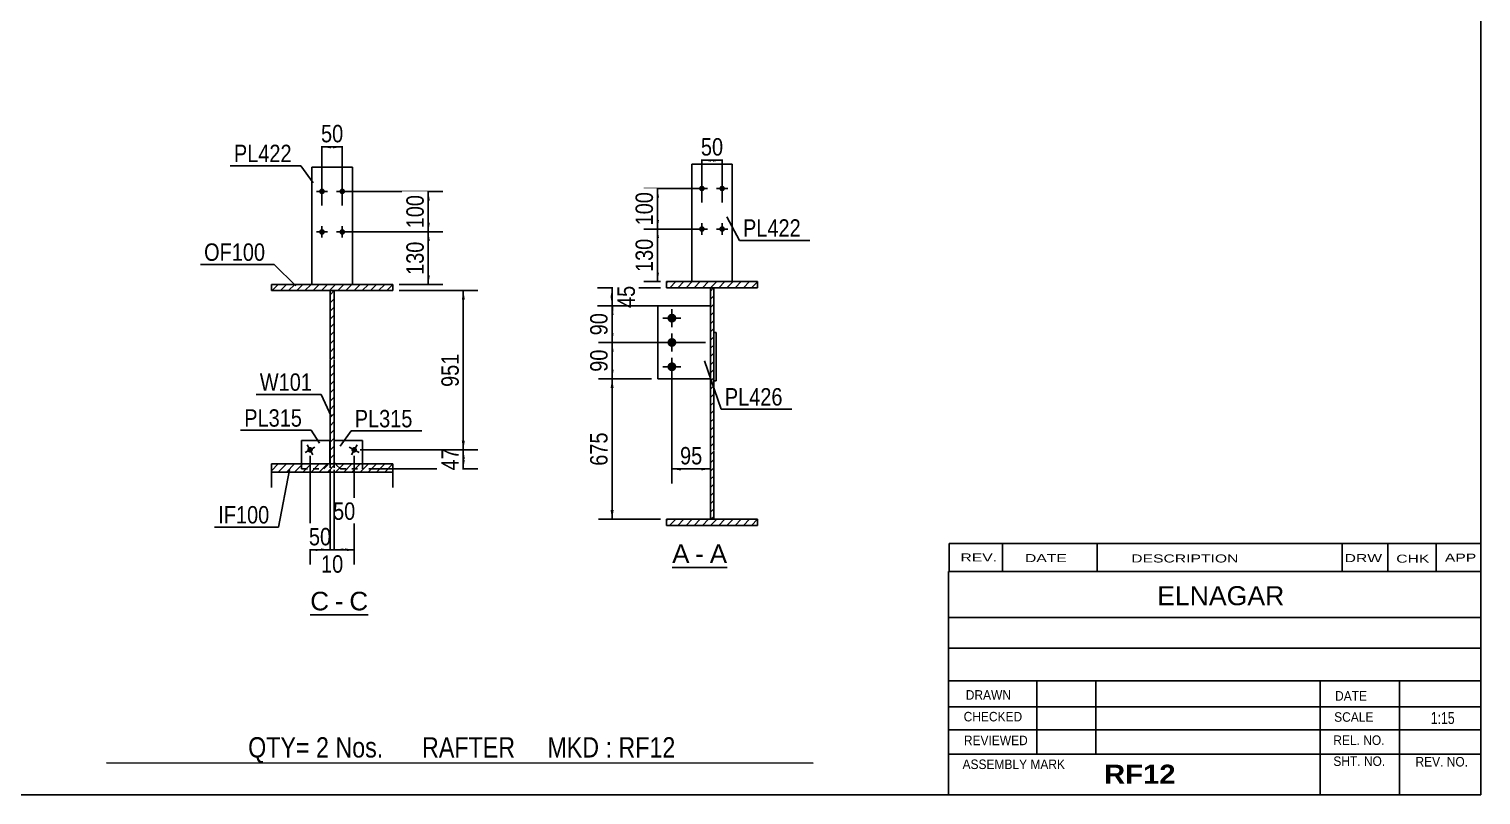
# Model space of a CAD drawing. Header units: millimetres. Extents: x -352 to 50, y -184 to 93.
# Drawn here: x -188.4 to 50.5, y -184.1 to -58 of the extents above; entities that cross this region are included whole.
import ezdxf

# ---------------------------------------------------------------- set-up
doc = ezdxf.new("R2010")
doc.units = ezdxf.units.MM
doc.linetypes.add('DXK_LINE_DOT1', pattern=[1.8814, 0.9407, -0.9407])
doc.styles.add('Arial', font='ARIAL.TTF', dxfattribs={"height": 0.2})
doc.styles.add('Arial Bold', font='ARIALBD.TTF', dxfattribs={"height": 0.2})
doc.styles.add('Arial Narrow', font='ARIALN.TTF', dxfattribs={"height": 0.2})

# ---------------------------------------------------------------- blocks, each defined once
blk = doc.blocks.new('Unknown-623466379-1210')
at = {"color": 5, "linetype": 'Continuous'}
for p, q in [((50.45, -184.05), (50.45, 92.95)), ((-349.55, -184.05), (50.45, -184.05))]:
    blk.add_line(p, q, dxfattribs=at)
blk = doc.blocks.new('Unknown-623466379-12 - 1228')
at = {"color": 7, "linetype": 'Continuous'}
blk.add_line((-82.62, -146.64), (-73.59, -146.64), dxfattribs=at)
at = {"color": 0, "linetype": 'Continuous'}
blk.add_wipeout([(-79.77, -145.89), (-79.77, -142.69), (-82.62, -142.69), (-82.62, -145.89)], dxfattribs=at)
blk.add_wipeout([(-77.39, -145.89), (-77.39, -142.69), (-78.81, -142.69), (-78.81, -145.89)], dxfattribs=at)
at = {"color": 96, "linetype": 'Continuous', "style": 'Arial'}
blk.add_text('A', height=3.06, dxfattribs=at).set_placement((-82.62, -145.89))
at = {"color": 0, "linetype": 'Continuous'}
blk.add_wipeout([(-73.59, -145.89), (-73.59, -142.69), (-76.43, -142.69), (-76.43, -145.89)], dxfattribs=at)
at = {"color": 96, "linetype": 'Continuous', "style": 'Arial'}
for s, p in [('A', (-76.43, -145.89)), ('-', (-78.81, -145.89))]:
    blk.add_text(s, height=3.06, dxfattribs=at).set_placement(p)
blk = doc.blocks.new('Unknown-623466379-14 - 1653')
at = {"color": 7, "linetype": 'Continuous'}
blk.add_line((-142.16, -154.43), (-132.65, -154.43), dxfattribs=at)
at = {"color": 0, "linetype": 'Continuous'}
blk.add_wipeout([(-139.08, -153.68), (-139.08, -150.48), (-142.16, -150.48), (-142.16, -153.68)], dxfattribs=at)
blk.add_wipeout([(-136.69, -153.68), (-136.69, -150.48), (-138.12, -150.48), (-138.12, -153.68)], dxfattribs=at)
at = {"color": 96, "linetype": 'Continuous', "style": 'Arial'}
blk.add_text('C', height=3.06, dxfattribs=at).set_placement((-142.16, -153.68))
at = {"color": 0, "linetype": 'Continuous'}
blk.add_wipeout([(-132.65, -153.68), (-132.65, -150.48), (-135.73, -150.48), (-135.73, -153.68)], dxfattribs=at)
at = {"color": 96, "linetype": 'Continuous', "style": 'Arial'}
for s, p in [('-', (-138.12, -153.68)), ('C', (-135.73, -153.68))]:
    blk.add_text(s, height=3.06, dxfattribs=at).set_placement(p)
blk = doc.blocks.new('Bolt-623466379-1287 - 1228')
at = {"linetype": 'Continuous'}
for points in [[(-82.66, -104.86, -1), (-82.66, -106.33, -1)], [(-82.66, -108.86, -1), (-82.66, -110.33, -1)], [(-82.66, -112.86, -1), (-82.66, -114.33, -1)]]:
    blk.add_hatch(color=3, dxfattribs=at).paths.add_polyline_path(points)
at = {"color": 3, "linetype": 'Continuous'}
for p, q in [((-82.66, -107.06), (-82.66, -104.13)), ((-84.13, -105.59), (-81.2, -105.59)), ((-84.13, -109.59), (-81.2, -109.59)), ((-82.66, -111.06), (-82.66, -108.13)), ((-82.66, -115.06), (-82.66, -112.13)), ((-84.13, -113.59), (-81.2, -113.59))]:
    blk.add_line(p, q, dxfattribs=at)
blk = doc.blocks.new('Part-623466379-1315 - 1228')
at = {"linetype": 'Continuous'}
h = blk.add_hatch(dxfattribs=at)
h.set_pattern_fill('', scale=0.3, style=0, pattern_type=0)
h.set_pattern_definition([(45, (-75.79485, -100.5932), (-0.67352, 0.67352), [])])
h.paths.add_polyline_path([(-75.79, -138.69), (-75.79, -100.59), (-76.33, -100.59), (-76.33, -138.69)])
at = {"color": 2, "linetype": 'Continuous'}
for p, q in [((-76.33, -127.26), (-76.33, -100.59)), ((-76.33, -100.59), (-75.79, -100.59)), ((-75.79, -100.59), (-75.79, -127.26)), ((-76.33, -138.69), (-76.33, -127.36)), ((-75.79, -127.36), (-75.79, -138.69)), ((-75.79, -138.69), (-76.33, -138.69))]:
    blk.add_line(p, q, dxfattribs=at)
blk = doc.blocks.new('Part-623466379-1257 - 1228')
at = {"color": 2, "linetype": 'Continuous'}
for p, q in [((-85, -115.59), (-85, -103.59)), ((-85, -103.59), (-76.33, -103.59)), ((-85, -115.59), (-76.33, -115.59))]:
    blk.add_line(p, q, dxfattribs=at)
at = {"color": 7, "linetype": 'DXK_LINE_DOT1'}
blk.add_line((-76.33, -103.59), (-76.33, -115.59), dxfattribs=at)
blk = doc.blocks.new('Bolt-623466379-1280 - 1228')
at = {"linetype": 'Continuous'}
for points in [[(-77.26, -84.26, -1), (-78.19, -84.26, -1)], [(-73.93, -84.26, -1), (-74.86, -84.26, -1)], [(-77.26, -90.93, -1), (-78.19, -90.93, -1)], [(-73.93, -90.93, -1), (-74.86, -90.93, -1)]]:
    blk.add_hatch(color=3, dxfattribs=at).paths.add_polyline_path(points)
at = {"color": 3, "linetype": 'Continuous'}
for p, q in [((-77.73, -83.33), (-77.73, -85.19)), ((-74.39, -83.33), (-74.39, -85.19)), ((-78.66, -84.26), (-76.79, -84.26)), ((-75.33, -84.26), (-73.46, -84.26)), ((-77.73, -89.99), (-77.73, -91.86)), ((-74.39, -89.99), (-74.39, -91.86)), ((-78.66, -90.93), (-76.79, -90.93)), ((-75.33, -90.93), (-73.46, -90.93))]:
    blk.add_line(p, q, dxfattribs=at)
blk = doc.blocks.new('Part-623466379-1345 - 1228')
at = {"linetype": 'Continuous'}
h = blk.add_hatch(dxfattribs=at)
h.set_pattern_fill('', scale=0.3, style=0, pattern_type=0)
h.set_pattern_definition([(45, (-68.5615, -138.6917), (-0.67352, 0.67352), [])])
h.paths.add_polyline_path([(-68.56, -139.69), (-68.56, -138.69), (-83.56, -138.69), (-83.56, -139.69)])
at = {"color": 2, "linetype": 'Continuous'}
for p, q in [((-83.56, -139.69), (-83.56, -138.69)), ((-83.56, -138.69), (-68.56, -138.69)), ((-68.56, -139.69), (-83.56, -139.69)), ((-68.56, -138.69), (-68.56, -139.69))]:
    blk.add_line(p, q, dxfattribs=at)
blk = doc.blocks.new('Part-623466379-1313 - 1228')
at = {"linetype": 'Continuous'}
h = blk.add_hatch(dxfattribs=at)
h.set_pattern_fill('', scale=0.3, style=0, pattern_type=0)
h.set_pattern_definition([(45, (-68.5615, -99.5932), (-0.67352, 0.67352), [])])
h.paths.add_polyline_path([(-68.56, -100.59), (-68.56, -99.59), (-83.56, -99.59), (-83.56, -100.59)])
at = {"color": 2, "linetype": 'Continuous'}
for p, q in [((-83.56, -100.59), (-83.56, -99.59)), ((-83.56, -99.59), (-68.56, -99.59)), ((-68.56, -99.59), (-68.56, -100.59)), ((-68.56, -100.59), (-83.56, -100.59))]:
    blk.add_line(p, q, dxfattribs=at)
blk = doc.blocks.new('Part-623466379-1346 - 1228')
at = {"color": 2, "linetype": 'Continuous'}
for p, q in [((-79.39, -80.26), (-79.39, -99.59)), ((-79.39, -80.26), (-72.73, -80.26)), ((-72.73, -80.26), (-72.73, -99.59))]:
    blk.add_line(p, q, dxfattribs=at)
at = {"color": 7, "linetype": 'DXK_LINE_DOT1'}
for p, q in [((-72.73, -80.26), (-79.39, -80.26)), ((-79.39, -99.59), (-72.73, -99.59))]:
    blk.add_line(p, q, dxfattribs=at)
blk = doc.blocks.new('Part-623466379-1350 - 1228')
at = {"color": 2, "linetype": 'Continuous'}
for p, q in [((-75.39, -107.93), (-75.79, -107.93)), ((-75.39, -115.93), (-75.39, -107.93)), ((-75.79, -115.93), (-75.39, -115.93))]:
    blk.add_line(p, q, dxfattribs=at)
at = {"color": 7, "linetype": 'DXK_LINE_DOT1'}
blk.add_line((-75.79, -107.93), (-75.79, -115.93), dxfattribs=at)
blk = doc.blocks.new('Bolt-623466379-1657 - 1653')
at = {"linetype": 'Continuous'}
blk.add_hatch(color=3, dxfattribs=at).paths.add_polyline_path([(-134.53, -127.49, -1), (-135.34, -127.03, -1)])
at = {"color": 3, "linetype": 'Continuous'}
for p, q in [((-134.47, -126.45), (-135.39, -128.07)), ((-135.74, -126.8), (-134.12, -127.72))]:
    blk.add_line(p, q, dxfattribs=at)
blk = doc.blocks.new('Part-623466379-1684 - 1653')
at = {"color": 2, "linetype": 'Continuous'}
for p, q in [((-141.9, -80.74), (-141.9, -100.07)), ((-141.9, -80.74), (-135.23, -80.74)), ((-135.23, -80.74), (-135.23, -100.07))]:
    blk.add_line(p, q, dxfattribs=at)
at = {"color": 7, "linetype": 'DXK_LINE_DOT1'}
for p, q in [((-135.23, -80.74), (-141.9, -80.74)), ((-141.9, -100.07), (-135.23, -100.07))]:
    blk.add_line(p, q, dxfattribs=at)
blk = doc.blocks.new('Part-623466379-1710 - 1653')
at = {"color": 2, "linetype": 'Continuous'}
for p, q in [((-133.54, -125.73), (-138.21, -125.73)), ((-138.21, -125.73), (-138.21, -129.39)), ((-133.54, -129.57), (-133.54, -125.73)), ((-138.03, -129.57), (-138.21, -129.39))]:
    blk.add_line(p, q, dxfattribs=at)
at = {"color": 7, "linetype": 'DXK_LINE_DOT1'}
for p, q in [((-133.54, -125.73), (-138.21, -125.73)), ((-137.21, -130.39), (-138.03, -129.57)), ((-137.21, -130.39), (-133.54, -130.39)), ((-133.54, -130.39), (-133.54, -129.57))]:
    blk.add_line(p, q, dxfattribs=at)
blk = doc.blocks.new('Part-623466379-1715 - 1653')
at = {"color": 2, "linetype": 'Continuous'}
for p, q in [((-143.58, -125.73), (-138.92, -125.73)), ((-143.58, -129.57), (-143.58, -125.73)), ((-138.92, -129.39), (-138.92, -125.73)), ((-139.09, -129.57), (-138.92, -129.39))]:
    blk.add_line(p, q, dxfattribs=at)
at = {"color": 7, "linetype": 'DXK_LINE_DOT1'}
for p, q in [((-138.92, -125.73), (-143.58, -125.73)), ((-143.58, -130.39), (-143.58, -129.57)), ((-143.58, -130.39), (-139.92, -130.39)), ((-139.92, -130.39), (-139.09, -129.57))]:
    blk.add_line(p, q, dxfattribs=at)
blk = doc.blocks.new('Bolt-623466379-1726 - 1653')
at = {"linetype": 'Continuous'}
blk.add_hatch(color=3, dxfattribs=at).paths.add_polyline_path([(-141.79, -127.03, -1), (-142.6, -127.49, -1)])
at = {"color": 3, "linetype": 'Continuous'}
for p, q in [((-142.66, -126.45), (-141.74, -128.07)), ((-143.01, -127.72), (-141.39, -126.8))]:
    blk.add_line(p, q, dxfattribs=at)
blk = doc.blocks.new('Bolt-623466379-1752 - 1653')
at = {"linetype": 'Continuous'}
for points in [[(-139.76, -84.74, -1), (-140.7, -84.74, -1)], [(-136.43, -84.74, -1), (-137.36, -84.74, -1)], [(-139.76, -91.41, -1), (-140.7, -91.41, -1)], [(-136.43, -91.41, -1), (-137.36, -91.41, -1)]]:
    blk.add_hatch(color=3, dxfattribs=at).paths.add_polyline_path(points)
at = {"color": 3, "linetype": 'Continuous'}
for p, q in [((-141.16, -84.74), (-139.3, -84.74)), ((-140.23, -83.81), (-140.23, -85.67)), ((-137.83, -84.74), (-135.96, -84.74)), ((-136.9, -83.81), (-136.9, -85.67)), ((-140.23, -90.47), (-140.23, -92.34)), ((-136.9, -90.47), (-136.9, -92.34)), ((-141.16, -91.41), (-139.3, -91.41)), ((-137.83, -91.41), (-135.96, -91.41))]:
    blk.add_line(p, q, dxfattribs=at)
blk = doc.blocks.new('Part-623466379-1760 - 1653')
at = {"linetype": 'Continuous'}
h = blk.add_hatch(dxfattribs=at)
h.set_pattern_fill('', scale=0.3, style=0, pattern_type=0)
h.set_pattern_definition([(45, (-128.5647, -100.0728), (-0.67352, 0.67352), [])])
h.paths.add_polyline_path([(-128.56, -101.07), (-128.56, -100.07), (-148.56, -100.07), (-148.56, -101.07)])
at = {"color": 2, "linetype": 'Continuous'}
for p, q in [((-148.56, -101.07), (-148.56, -100.07)), ((-148.56, -100.07), (-128.56, -100.07)), ((-128.56, -100.07), (-128.56, -101.07)), ((-128.56, -101.07), (-148.56, -101.07))]:
    blk.add_line(p, q, dxfattribs=at)
blk = doc.blocks.new('Part-623466379-1766 - 1653')
at = {"linetype": 'Continuous'}
h = blk.add_hatch(dxfattribs=at)
h.set_pattern_fill('', scale=0.3, style=0, pattern_type=0)
h.set_pattern_definition([(45, (-138.2314, -101.0728), (-0.67352, 0.67352), [])])
h.paths.add_polyline_path([(-138.23, -129.57), (-138.23, -101.07), (-138.9, -101.07), (-138.9, -129.57)])
at = {"color": 2, "linetype": 'Continuous'}
for p, q in [((-138.9, -112.41), (-138.9, -101.07)), ((-138.9, -101.07), (-138.23, -101.07)), ((-138.23, -101.07), (-138.23, -112.41)), ((-138.9, -129.57), (-138.9, -112.51)), ((-138.23, -112.51), (-138.23, -129.57)), ((-138.23, -129.57), (-138.9, -129.57))]:
    blk.add_line(p, q, dxfattribs=at)
at = {"color": 7, "linetype": 'DXK_LINE_DOT1'}
for p, q in [((-138.9, -132.11), (-138.9, -129.57)), ((-138.23, -132.11), (-138.23, -129.57))]:
    blk.add_line(p, q, dxfattribs=at)
blk = doc.blocks.new('Part-623466379-1789 - 1653')
at = {"linetype": 'Continuous'}
h = blk.add_hatch(dxfattribs=at)
h.set_pattern_fill('', scale=0.3, style=0, pattern_type=0)
h.set_pattern_definition([(45, (-128.5647, -129.5702), (-0.67352, 0.67352), [])])
h.paths.add_polyline_path([(-128.56, -130.92), (-128.56, -129.57), (-148.56, -129.57), (-148.56, -130.92)])
at = {"color": 7, "linetype": 'DXK_LINE_DOT1'}
for p, q in [((-148.56, -130.92), (-148.56, -129.57)), ((-128.56, -130.92), (-128.56, -129.57))]:
    blk.add_line(p, q, dxfattribs=at)
at = {"color": 2, "linetype": 'Continuous'}
for p, q in [((-148.56, -130.92), (-148.56, -129.57)), ((-148.56, -129.57), (-128.56, -129.57)), ((-148.56, -133.46), (-148.56, -130.92)), ((-128.56, -130.92), (-148.56, -130.92)), ((-128.56, -129.57), (-128.56, -130.92)), ((-128.56, -133.46), (-128.56, -130.92))]:
    blk.add_line(p, q, dxfattribs=at)
blk = doc.blocks.new('StraightDimension-623466379-11458 - 1228')
at = {"linetype": 'Continuous'}
for points in [[(-85.28, -85.76), (-85.03, -84.26), (-84.78, -85.76)], [(-84.78, -89.43), (-85.03, -90.93), (-85.28, -89.43)]]:
    blk.add_hatch(color=7, dxfattribs=at).paths.add_polyline_path(points)
at = {"color": 7, "linetype": 'Continuous'}
for p, q in [((-78.73, -84.26), (-87.28, -84.26)), ((-85.03, -90.93), (-85.03, -84.26)), ((-78.73, -90.93), (-87.28, -90.93))]:
    blk.add_line(p, q, dxfattribs=at)
at = {"color": 0}
blk.add_wipeout([(-85.18, -84.25), (-89.38, -84.25), (-89.38, -90.93), (-85.18, -90.93)], dxfattribs=at)
at = {"color": 3, "style": 'Arial Narrow'}
blk.add_text('100', height=2.863, rotation=90.0002, dxfattribs=at).set_placement((-85.78, -90.33))
blk = doc.blocks.new('StraightDimension-623466379-11069 - 1228')
at = {"linetype": 'Continuous'}
for points in [[(-92.75, -102.09), (-92.5, -100.59), (-92.25, -102.09)], [(-92.25, -102.09), (-92.5, -103.59), (-92.75, -102.09)]]:
    blk.add_hatch(color=7, dxfattribs=at).paths.add_polyline_path(points)
at = {"color": 7, "linetype": 'Continuous'}
for p, q in [((-84.56, -100.59), (-94.9, -100.59)), ((-92.5, -103.59), (-92.5, -100.59)), ((-77.33, -103.59), (-94.9, -103.59))]:
    blk.add_line(p, q, dxfattribs=at)
at = {"color": 0}
blk.add_wipeout([(-88.15, -99.66), (-92.35, -99.66), (-92.35, -104.52), (-88.15, -104.52)], dxfattribs=at)
at = {"color": 3, "style": 'Arial Narrow'}
blk.add_text('45', height=2.863, rotation=90.0002, dxfattribs=at).set_placement((-88.75, -103.92))
blk = doc.blocks.new('StraightDimension-623466379-11070 - 1228')
at = {"linetype": 'Continuous'}
for points in [[(-92.75, -105.09), (-92.5, -103.59), (-92.25, -105.09)], [(-92.25, -108.09), (-92.5, -109.59), (-92.75, -108.09)]]:
    blk.add_hatch(color=7, dxfattribs=at).paths.add_polyline_path(points)
at = {"color": 7, "linetype": 'Continuous'}
for p, q in [((-77.33, -103.59), (-94.75, -103.59)), ((-92.5, -109.59), (-92.5, -103.59)), ((-77.14, -109.59), (-94.75, -109.59))]:
    blk.add_line(p, q, dxfattribs=at)
at = {"color": 0}
blk.add_wipeout([(-92.65, -104.17), (-96.85, -104.17), (-96.85, -109.02), (-92.65, -109.02)], dxfattribs=at)
at = {"color": 3, "style": 'Arial Narrow'}
blk.add_text('90', height=2.863, rotation=90.0002, dxfattribs=at).set_placement((-93.25, -108.42))
blk = doc.blocks.new('StraightDimension-623466379-11071 - 1228')
at = {"linetype": 'Continuous'}
for points in [[(-92.75, -111.09), (-92.5, -109.59), (-92.25, -111.09)], [(-92.25, -114.09), (-92.5, -115.59), (-92.75, -114.09)]]:
    blk.add_hatch(color=7, dxfattribs=at).paths.add_polyline_path(points)
at = {"color": 7, "linetype": 'Continuous'}
for p, q in [((-77.14, -109.59), (-94.75, -109.59)), ((-92.5, -115.59), (-92.5, -109.59)), ((-86, -115.59), (-94.75, -115.59))]:
    blk.add_line(p, q, dxfattribs=at)
at = {"color": 0}
blk.add_wipeout([(-92.65, -110.17), (-96.85, -110.17), (-96.85, -115.02), (-92.65, -115.02)], dxfattribs=at)
at = {"color": 3, "style": 'Arial Narrow'}
blk.add_text('90', height=2.863, rotation=90.0002, dxfattribs=at).set_placement((-93.25, -114.42))
blk = doc.blocks.new('StraightDimension-623466379-11072 - 1228')
at = {"linetype": 'Continuous'}
for points in [[(-92.75, -117.09), (-92.5, -115.59), (-92.25, -117.09)], [(-92.25, -137.19), (-92.5, -138.69), (-92.75, -137.19)]]:
    blk.add_hatch(color=7, dxfattribs=at).paths.add_polyline_path(points)
at = {"color": 7, "linetype": 'Continuous'}
for p, q in [((-86, -115.59), (-94.75, -115.59)), ((-92.5, -138.69), (-92.5, -115.59)), ((-84.56, -138.69), (-94.75, -138.69))]:
    blk.add_line(p, q, dxfattribs=at)
at = {"color": 0}
blk.add_wipeout([(-92.65, -123.8), (-96.85, -123.8), (-96.85, -130.48), (-92.65, -130.48)], dxfattribs=at)
at = {"color": 3, "style": 'Arial Narrow'}
blk.add_text('675', height=2.863, rotation=90.0002, dxfattribs=at).set_placement((-93.25, -129.88))
blk = doc.blocks.new('StraightDimension-623466379-11093 - 1228')
at = {"linetype": 'Continuous'}
for points in [[(-81.16, -130.66), (-82.66, -130.41), (-81.16, -130.16)], [(-77.83, -130.16), (-76.33, -130.41), (-77.83, -130.66)]]:
    blk.add_hatch(color=7, dxfattribs=at).paths.add_polyline_path(points)
at = {"color": 7, "linetype": 'Continuous'}
for p, q in [((-82.66, -114.59), (-82.66, -132.81)), ((-76.33, -114.59), (-76.33, -132.81)), ((-82.66, -130.41), (-76.33, -130.41))]:
    blk.add_line(p, q, dxfattribs=at)
at = {"color": 0}
blk.add_wipeout([(-77.07, -130.26), (-77.07, -126.06), (-81.92, -126.06), (-81.92, -130.26)], dxfattribs=at)
at = {"color": 3, "style": 'Arial Narrow'}
blk.add_text('95', height=2.863, dxfattribs=at).set_placement((-81.32, -129.66))
blk = doc.blocks.new('StraightDimension-623466379-11119 - 1228')
at = {"linetype": 'Continuous'}
for points in [[(-76.23, -79.84), (-77.73, -79.59), (-76.23, -79.34)], [(-75.89, -79.34), (-74.39, -79.59), (-75.89, -79.84)]]:
    blk.add_hatch(color=7, dxfattribs=at).paths.add_polyline_path(points)
at = {"color": 7, "linetype": 'Continuous'}
for p, q in [((-77.73, -86.59), (-77.73, -77.34)), ((-74.39, -86.59), (-74.39, -77.34)), ((-77.73, -79.59), (-74.39, -79.59))]:
    blk.add_line(p, q, dxfattribs=at)
at = {"color": 0}
blk.add_wipeout([(-73.63, -79.44), (-73.63, -75.24), (-78.49, -75.24), (-78.49, -79.44)], dxfattribs=at)
at = {"color": 3, "style": 'Arial Narrow'}
blk.add_text('50', height=2.863, dxfattribs=at).set_placement((-77.89, -78.84))
blk = doc.blocks.new('StraightDimension-623466379-11459 - 1228')
at = {"linetype": 'Continuous'}
for points in [[(-85.28, -92.43), (-85.03, -90.93), (-84.78, -92.43)], [(-84.78, -98.09), (-85.03, -99.59), (-85.28, -98.09)]]:
    blk.add_hatch(color=7, dxfattribs=at).paths.add_polyline_path(points)
at = {"color": 7, "linetype": 'Continuous'}
for p, q in [((-78.73, -90.93), (-87.28, -90.93)), ((-85.03, -99.59), (-85.03, -90.93)), ((-84.56, -99.59), (-87.28, -99.59))]:
    blk.add_line(p, q, dxfattribs=at)
at = {"color": 0}
blk.add_wipeout([(-85.18, -91.92), (-89.38, -91.92), (-89.38, -98.6), (-85.18, -98.6)], dxfattribs=at)
at = {"color": 3, "style": 'Arial Narrow'}
blk.add_text('130', height=2.863, rotation=90.0002, dxfattribs=at).set_placement((-85.78, -98))
blk = doc.blocks.new('StraightDimension-623466379-11157 - 1653')
at = {"linetype": 'Continuous'}
for points in [[(-140.7, -143.98), (-142.2, -143.73), (-140.7, -143.48)], [(-140.4, -143.48), (-138.9, -143.73), (-140.4, -143.98)]]:
    blk.add_hatch(color=7, dxfattribs=at).paths.add_polyline_path(points)
at = {"color": 7, "linetype": 'Continuous'}
for p, q in [((-142.2, -128.26), (-142.2, -146.13)), ((-138.9, -130.57), (-138.9, -146.13)), ((-142.2, -143.73), (-138.9, -143.73))]:
    blk.add_line(p, q, dxfattribs=at)
at = {"color": 0}
blk.add_wipeout([(-138.12, -143.58), (-138.12, -139.38), (-142.98, -139.38), (-142.98, -143.58)], dxfattribs=at)
at = {"color": 3, "style": 'Arial Narrow'}
blk.add_text('50', height=2.863, dxfattribs=at).set_placement((-142.38, -142.98))
blk = doc.blocks.new('StraightDimension-623466379-11179 - 1653')
at = {"linetype": 'Continuous'}
for points in [[(-117.23, -128.76), (-116.98, -127.26), (-116.73, -128.76)], [(-116.73, -128.89), (-116.98, -130.39), (-117.23, -128.89)]]:
    blk.add_hatch(color=7, dxfattribs=at).paths.add_polyline_path(points)
at = {"color": 7, "linetype": 'Continuous'}
for p, q in [((-133.93, -127.26), (-114.58, -127.26)), ((-116.98, -130.39), (-116.98, -127.26)), ((-132.54, -130.39), (-114.58, -130.39))]:
    blk.add_line(p, q, dxfattribs=at)
at = {"color": 0}
blk.add_wipeout([(-117.13, -126.4), (-121.33, -126.4), (-121.33, -131.25), (-117.13, -131.25)], dxfattribs=at)
at = {"color": 3, "style": 'Arial Narrow'}
blk.add_text('47', height=2.863, rotation=90.0002, dxfattribs=at).set_placement((-117.73, -130.65))
blk = doc.blocks.new('StraightDimension-623466379-1854 - 1653')
at = {"linetype": 'Continuous'}
for points in [[(-138.73, -77.66), (-140.23, -77.41), (-138.73, -77.16)], [(-138.4, -77.16), (-136.9, -77.41), (-138.4, -77.66)]]:
    blk.add_hatch(color=7, dxfattribs=at).paths.add_polyline_path(points)
at = {"color": 7, "linetype": 'Continuous'}
for p, q in [((-140.23, -87.07), (-140.23, -75.16)), ((-136.9, -87.07), (-136.9, -75.16)), ((-140.23, -77.41), (-136.9, -77.41))]:
    blk.add_line(p, q, dxfattribs=at)
at = {"color": 0}
blk.add_wipeout([(-136.14, -77.26), (-136.14, -73.06), (-140.99, -73.06), (-140.99, -77.26)], dxfattribs=at)
at = {"color": 3, "style": 'Arial Narrow'}
blk.add_text('50', height=2.863, dxfattribs=at).set_placement((-140.39, -76.66))
blk = doc.blocks.new('StraightDimension-623466379-11155 - 1653')
at = {"linetype": 'Continuous'}
for points in [[(-136.73, -143.98), (-138.23, -143.73), (-136.73, -143.48)], [(-136.43, -143.48), (-134.93, -143.73), (-136.43, -143.98)]]:
    blk.add_hatch(color=7, dxfattribs=at).paths.add_polyline_path(points)
at = {"color": 7, "linetype": 'Continuous'}
for p, q in [((-134.93, -128.26), (-134.93, -146.13)), ((-138.23, -130.57), (-138.23, -146.13)), ((-138.23, -143.73), (-134.93, -143.73))]:
    blk.add_line(p, q, dxfattribs=at)
at = {"color": 0}
blk.add_wipeout([(-134.15, -139.38), (-134.15, -135.18), (-139.01, -135.18), (-139.01, -139.38)], dxfattribs=at)
at = {"color": 3, "style": 'Arial Narrow'}
blk.add_text('50', height=2.863, dxfattribs=at).set_placement((-138.41, -138.78))
blk = doc.blocks.new('StraightDimension-623466379-11156 - 1653')
at = {"linetype": 'Continuous'}
for points in [[(-140.4, -143.48), (-138.9, -143.73), (-140.4, -143.98)], [(-136.73, -143.98), (-138.23, -143.73), (-136.73, -143.48)]]:
    blk.add_hatch(color=7, dxfattribs=at).paths.add_polyline_path(points)
at = {"color": 7, "linetype": 'Continuous'}
for p, q in [((-138.9, -130.57), (-138.9, -145.98)), ((-138.23, -130.57), (-138.23, -145.98)), ((-138.9, -143.73), (-138.23, -143.73))]:
    blk.add_line(p, q, dxfattribs=at)
at = {"color": 0}
blk.add_wipeout([(-136.14, -148.08), (-136.14, -143.88), (-140.99, -143.88), (-140.99, -148.08)], dxfattribs=at)
at = {"color": 3, "style": 'Arial Narrow'}
blk.add_text('10', height=2.863, dxfattribs=at).set_placement((-140.39, -147.48))
blk = doc.blocks.new('StraightDimension-623466379-11178 - 1653')
at = {"linetype": 'Continuous'}
for points in [[(-117.23, -102.57), (-116.98, -101.07), (-116.73, -102.57)], [(-116.73, -125.76), (-116.98, -127.26), (-117.23, -125.76)]]:
    blk.add_hatch(color=7, dxfattribs=at).paths.add_polyline_path(points)
at = {"color": 7, "linetype": 'Continuous'}
for p, q in [((-127.56, -101.07), (-114.58, -101.07)), ((-116.98, -127.26), (-116.98, -101.07)), ((-133.93, -127.26), (-114.58, -127.26))]:
    blk.add_line(p, q, dxfattribs=at)
at = {"color": 0}
blk.add_wipeout([(-117.13, -110.82), (-121.33, -110.82), (-121.33, -117.51), (-117.13, -117.51)], dxfattribs=at)
at = {"color": 3, "style": 'Arial Narrow'}
blk.add_text('951', height=2.863, rotation=90.0002, dxfattribs=at).set_placement((-117.73, -116.91))
blk = doc.blocks.new('StraightDimension-623466379-11405 - 1653')
at = {"linetype": 'Continuous'}
for points in [[(-122.99, -86.24), (-122.74, -84.74), (-122.49, -86.24)], [(-122.49, -89.91), (-122.74, -91.41), (-122.99, -89.91)]]:
    blk.add_hatch(color=7, dxfattribs=at).paths.add_polyline_path(points)
at = {"color": 7, "linetype": 'Continuous'}
for p, q in [((-135.9, -84.74), (-120.34, -84.74)), ((-122.74, -91.41), (-122.74, -84.74)), ((-135.9, -91.41), (-120.34, -91.41))]:
    blk.add_line(p, q, dxfattribs=at)
at = {"color": 0}
blk.add_wipeout([(-122.89, -84.73), (-127.09, -84.73), (-127.09, -91.41), (-122.89, -91.41)], dxfattribs=at)
at = {"color": 3, "style": 'Arial Narrow'}
blk.add_text('100', height=2.863, rotation=90.0002, dxfattribs=at).set_placement((-123.49, -90.81))
blk = doc.blocks.new('StraightDimension-623466379-11406 - 1653')
at = {"linetype": 'Continuous'}
for points in [[(-122.99, -92.91), (-122.74, -91.41), (-122.49, -92.91)], [(-122.49, -98.57), (-122.74, -100.07), (-122.99, -98.57)]]:
    blk.add_hatch(color=7, dxfattribs=at).paths.add_polyline_path(points)
at = {"color": 7, "linetype": 'Continuous'}
for p, q in [((-135.9, -91.41), (-120.34, -91.41)), ((-122.74, -100.07), (-122.74, -91.41)), ((-127.56, -100.07), (-120.34, -100.07))]:
    blk.add_line(p, q, dxfattribs=at)
at = {"color": 0}
blk.add_wipeout([(-122.89, -92.4), (-127.09, -92.4), (-127.09, -99.08), (-122.89, -99.08)], dxfattribs=at)
at = {"color": 3, "style": 'Arial Narrow'}
blk.add_text('130', height=2.863, rotation=90.0002, dxfattribs=at).set_placement((-123.49, -98.48))
blk = doc.blocks.new('CBS_CALLOFF-623466379-13029')
at = {"color": 7, "linetype": 'Continuous'}
blk.add_line((-175.67, -178.78), (-59.44, -178.8), dxfattribs=at)
at = {"color": 3, "linetype": 'Continuous', "style": 'Arial Narrow'}
blk.add_text('QTY= 2 Nos.      RAFTER     MKD : RF12', height=3.3405, dxfattribs=at).set_placement((-152.38, -177.89))
blk = doc.blocks.new('CBS_NAME_BLOG-623466379-13030')
at = {"color": 7, "linetype": 'Continuous'}
for p, q in [((-37.14, -147.3), (50.38, -147.3)), ((-37.14, -184.01), (-37.14, -147.3)), ((-37.14, -154.84), (50.38, -154.84)), ((-37.07, -159.89), (50.45, -159.89)), ((-37.14, -165.27), (50.38, -165.27)), ((-22.62, -177.37), (-22.62, -165.27)), ((-12.93, -177.35), (-12.93, -165.28)), ((23.98, -184.01), (23.98, -165.28)), ((37.03, -184.01), (37.03, -165.27)), ((-37.13, -169.57), (50.45, -169.55)), ((-37.14, -173.31), (50.38, -173.31)), ((-37.14, -177.35), (50.38, -177.35)), ((-37.14, -184.05), (50.45, -184.05))]:
    blk.add_line(p, q, dxfattribs=at)
at = {"color": 3, "linetype": 'Continuous', "style": 'Arial'}
blk.add_text('ELNAGAR', height=3.133, dxfattribs=at).set_placement((-2.82, -152.83))
at = {"color": 3, "linetype": 'Continuous'}
for s, height, style, width, p in [('DRAWN', 1.566, 'Arial', 0.9, (-34.31, -168.37)), ('DATE', 1.566, 'Arial', 0.9, (26.45, -168.53)), ('CHECKED', 1.566, 'Arial', 0.9, (-34.66, -171.95)), ('SCALE', 1.566, 'Arial', 0.9, (26.3, -172.01)), ('1:15', 1.957, 'Arial Narrow', 0.9, (42.19, -172.37)), ('REVIEWED', 1.566, 'Arial', 0.9, (-34.62, -175.86)), ('REL. NO.', 1.566, 'Arial', 0.9, (26.16, -175.82)), ('ASSEMBLY MARK', 1.5663, 'Arial', 0.9, (-34.84, -179.79)), ('RF12', 3.131, 'Arial Bold', 1.1, (-11.56, -182.2)), ('SHT. NO.', 1.566, 'Arial', 0.9, (26.16, -179.28)), ('REV. NO.', 1.566, 'Arial', 0.9, (39.68, -179.37))]:
    blk.add_text(s, height=height, dxfattribs=dict(at, style=style, width=width)).set_placement(p)
blk = doc.blocks.new('CBS_REVISION-623466379-13031')
at = {"color": 7, "linetype": 'Continuous'}
for p, q in [((-37.06, -142.67), (50.44, -142.67)), ((-37.06, -142.67), (-37.06, -147.3)), ((-28.26, -142.67), (-28.26, -147.3)), ((-12.67, -142.67), (-12.67, -147.24)), ((27.59, -142.67), (27.59, -147.3)), ((35.13, -142.67), (35.13, -147.3)), ((43.08, -142.67), (43.08, -147.3)), ((-37.06, -147.3), (50.44, -147.3))]:
    blk.add_line(p, q, dxfattribs=at)
at = {"color": 7, "style": 'Arial Narrow', "width": 1.7}
for s, height, p in [('REV.', 1.326, (-35.19, -145.63)), ('DATE', 1.326, (-24.57, -145.74)), ('DESCRIPTION', 1.3257, (-7.09, -145.8)), ('DRW', 1.326, (28.02, -145.74)), ('CHK', 1.326, (36.51, -145.83)), ('APP', 1.326, (44.51, -145.67))]:
    blk.add_text(s, height=height, dxfattribs=at).set_placement(p)
blk = doc.blocks.new('Mark-623466379-11109 - 1228')
at = {"color": 0}
blk.add_wipeout([(-61.45, -92.19), (-61.45, -89.19), (-70.96, -89.19), (-70.96, -92.19)], dxfattribs=at)
blk.add_wipeout([(-61.45, -92.19), (-61.45, -89.19), (-70.96, -89.19), (-70.96, -92.19)], dxfattribs=at)
at = {"color": 7, "linetype": 'Continuous'}
for p, q in [((-73.61, -88.94), (-71.56, -92.79)), ((-71.56, -92.79), (-59.95, -92.79))]:
    blk.add_line(p, q, dxfattribs=at)
at = {"color": 3, "style": 'Arial Narrow'}
blk.add_text('PL422', height=2.863, dxfattribs=at).set_placement((-70.96, -92.19))
blk = doc.blocks.new('Mark-623466379-1252 - 1228')
at = {"color": 0}
blk.add_wipeout([(-64.44, -119.97), (-64.44, -116.97), (-73.95, -116.97), (-73.95, -119.97)], dxfattribs=at)
blk.add_wipeout([(-64.44, -119.97), (-64.44, -116.97), (-73.95, -116.97), (-73.95, -119.97)], dxfattribs=at)
at = {"color": 7, "linetype": 'Continuous'}
for p, q in [((-77.32, -112.64), (-74.55, -120.57)), ((-74.55, -120.57), (-62.94, -120.57))]:
    blk.add_line(p, q, dxfattribs=at)
at = {"color": 3, "style": 'Arial Narrow'}
blk.add_text('PL426', height=2.863, dxfattribs=at).set_placement((-73.95, -119.97))
blk = doc.blocks.new('Mark-623466379-1680 - 1653')
at = {"color": 7, "linetype": 'Continuous'}
blk.add_line((-141.69, -83.35), (-143.71, -80.52), dxfattribs=at)
at = {"color": 0}
blk.add_wipeout([(-145.21, -79.92), (-145.21, -76.92), (-154.72, -76.92), (-154.72, -79.92)], dxfattribs=at)
blk.add_wipeout([(-145.21, -79.92), (-145.21, -76.92), (-154.72, -76.92), (-154.72, -79.92)], dxfattribs=at)
at = {"color": 7, "linetype": 'Continuous'}
blk.add_line((-155.32, -80.52), (-143.71, -80.52), dxfattribs=at)
at = {"color": 3, "style": 'Arial Narrow'}
blk.add_text('PL422', height=2.863, dxfattribs=at).set_placement((-154.72, -79.92))
blk = doc.blocks.new('Mark-623466379-1785 - 1653')
at = {"color": 7, "linetype": 'Continuous'}
blk.add_line((-145.59, -130.57), (-147.39, -139.98), dxfattribs=at)
at = {"color": 0}
blk.add_wipeout([(-148.89, -139.38), (-148.89, -136.38), (-157.3, -136.38), (-157.3, -139.38)], dxfattribs=at)
blk.add_wipeout([(-148.89, -139.38), (-148.89, -136.38), (-157.3, -136.38), (-157.3, -139.38)], dxfattribs=at)
at = {"color": 7, "linetype": 'Continuous'}
blk.add_line((-157.9, -139.98), (-147.39, -139.98), dxfattribs=at)
at = {"color": 3, "style": 'Arial Narrow'}
blk.add_text('IF100', height=2.863, dxfattribs=at).set_placement((-157.3, -139.38))
blk = doc.blocks.new('Mark-623466379-1706 - 1653')
at = {"color": 0}
blk.add_wipeout([(-125.33, -123.56), (-125.33, -120.56), (-134.84, -120.56), (-134.84, -123.56)], dxfattribs=at)
blk.add_wipeout([(-125.33, -123.56), (-125.33, -120.56), (-134.84, -120.56), (-134.84, -123.56)], dxfattribs=at)
at = {"color": 7, "linetype": 'Continuous'}
for p, q in [((-137.26, -126.68), (-135.44, -124.16)), ((-135.44, -124.16), (-123.83, -124.16))]:
    blk.add_line(p, q, dxfattribs=at)
at = {"color": 3, "style": 'Arial Narrow'}
blk.add_text('PL315', height=2.863, dxfattribs=at).set_placement((-134.84, -123.56))
blk = doc.blocks.new('Mark-623466379-1711 - 1653')
at = {"color": 7, "linetype": 'Continuous'}
blk.add_line((-140.64, -126.18), (-142.01, -124.05), dxfattribs=at)
at = {"color": 0}
blk.add_wipeout([(-143.51, -123.45), (-143.51, -120.45), (-153.02, -120.45), (-153.02, -123.45)], dxfattribs=at)
blk.add_wipeout([(-143.51, -123.45), (-143.51, -120.45), (-153.02, -120.45), (-153.02, -123.45)], dxfattribs=at)
at = {"color": 7, "linetype": 'Continuous'}
blk.add_line((-153.62, -124.05), (-142.01, -124.05), dxfattribs=at)
at = {"color": 3, "style": 'Arial Narrow'}
blk.add_text('PL315', height=2.863, dxfattribs=at).set_placement((-153.02, -123.45))
blk = doc.blocks.new('Mark-623466379-1756 - 1653')
at = {"color": 7, "linetype": 'Continuous'}
blk.add_line((-144.55, -100.29), (-148.08, -96.76), dxfattribs=at)
at = {"color": 0}
blk.add_wipeout([(-149.58, -96.16), (-149.58, -93.16), (-159.63, -93.16), (-159.63, -96.16)], dxfattribs=at)
blk.add_wipeout([(-149.58, -96.16), (-149.58, -93.16), (-159.63, -93.16), (-159.63, -96.16)], dxfattribs=at)
at = {"color": 7, "linetype": 'Continuous'}
blk.add_line((-160.23, -96.76), (-148.08, -96.76), dxfattribs=at)
at = {"color": 3, "style": 'Arial Narrow'}
blk.add_text('OF100', height=2.863, dxfattribs=at).set_placement((-159.63, -96.16))
blk = doc.blocks.new('Mark-623466379-1762 - 1653')
at = {"color": 7, "linetype": 'Continuous'}
blk.add_line((-138.7, -121.75), (-140.37, -118.15), dxfattribs=at)
at = {"color": 0}
blk.add_wipeout([(-141.87, -117.55), (-141.87, -114.55), (-150.46, -114.55), (-150.46, -117.55)], dxfattribs=at)
blk.add_wipeout([(-141.87, -117.55), (-141.87, -114.55), (-150.46, -114.55), (-150.46, -117.55)], dxfattribs=at)
at = {"color": 7, "linetype": 'Continuous'}
blk.add_line((-151.06, -118.15), (-140.37, -118.15), dxfattribs=at)
at = {"color": 3, "style": 'Arial Narrow'}
blk.add_text('W101', height=2.863, dxfattribs=at).set_placement((-150.46, -117.55))

msp = doc.modelspace()

# ---------------------------------------------------------------- block references
for name in ['Unknown-623466379-1210', 'Part-623466379-1684 - 1653', 'Part-623466379-1346 - 1228', 'Bolt-623466379-1280 - 1228', 'Bolt-623466379-1752 - 1653', 'Part-623466379-1760 - 1653', 'Part-623466379-1313 - 1228', 'Part-623466379-1766 - 1653', 'Part-623466379-1315 - 1228', 'Part-623466379-1257 - 1228', 'Bolt-623466379-1287 - 1228', 'Part-623466379-1350 - 1228', 'Part-623466379-1715 - 1653', 'Bolt-623466379-1726 - 1653', 'Part-623466379-1710 - 1653', 'Bolt-623466379-1657 - 1653', 'Part-623466379-1789 - 1653', 'Part-623466379-1345 - 1228', 'CBS_REVISION-623466379-13031', 'CBS_NAME_BLOG-623466379-13030', 'CBS_CALLOFF-623466379-13029']:
    msp.add_blockref(name, (0, 0))

# ---------------------------------------------------------------- next in the draw order: block references
for name in ['StraightDimension-623466379-1854 - 1653', 'StraightDimension-623466379-11458 - 1228', 'Mark-623466379-11109 - 1228', 'Mark-623466379-1756 - 1653', 'StraightDimension-623466379-11069 - 1228', 'Mark-623466379-1711 - 1653', 'StraightDimension-623466379-11179 - 1653', 'StraightDimension-623466379-11157 - 1653', 'Mark-623466379-1785 - 1653', 'Unknown-623466379-12 - 1228', 'Unknown-623466379-14 - 1653']:
    msp.add_blockref(name, (0, 0))

# ---------------------------------------------------------------- next in the draw order: block references
for name in ['StraightDimension-623466379-11119 - 1228', 'Mark-623466379-1680 - 1653', 'StraightDimension-623466379-11405 - 1653', 'StraightDimension-623466379-11459 - 1228', 'StraightDimension-623466379-11070 - 1228', 'Mark-623466379-1762 - 1653', 'StraightDimension-623466379-11155 - 1653']:
    msp.add_blockref(name, (0, 0))

# ---------------------------------------------------------------- next in the draw order: block references
for name in ['StraightDimension-623466379-11178 - 1653', 'StraightDimension-623466379-11071 - 1228', 'StraightDimension-623466379-11156 - 1653']:
    msp.add_blockref(name, (0, 0))

# ---------------------------------------------------------------- next in the draw order: block references
for name in ['StraightDimension-623466379-11406 - 1653', 'StraightDimension-623466379-11093 - 1228', 'StraightDimension-623466379-11072 - 1228', 'Mark-623466379-1706 - 1653']:
    msp.add_blockref(name, (0, 0))

# ---------------------------------------------------------------- next in the draw order: block references
msp.add_blockref('Mark-623466379-1252 - 1228', (0, 0))

doc.saveas('drawing.dxf')
